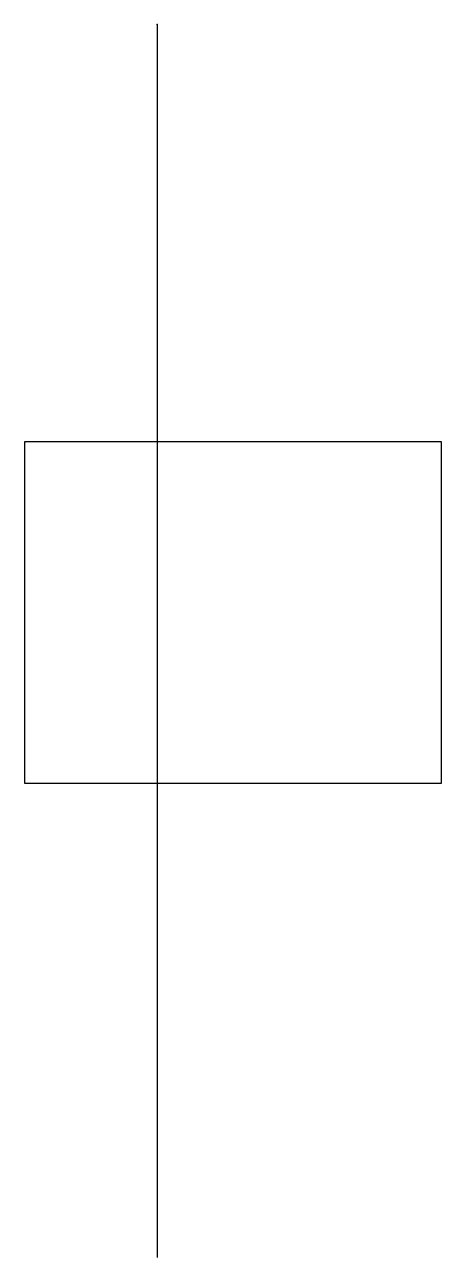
# Model space of a CAD drawing. Header units: millimetres. Extents: x -0.7 to 1.5, y -6.5 to 0.
import ezdxf

# ---------------------------------------------------------------- set-up
doc = ezdxf.new("R2010")
doc.units = ezdxf.units.MM
doc.layers.get('0').update_dxf_attribs({"linetype": 'CONTINUOUS'})

msp = doc.modelspace()

# ---------------------------------------------------------------- linework, layer by layer
msp.add_line((0, 0), (0, -6.5))
msp.add_lwpolyline([(0, -2.2), (-0.7, -2.2), (-0.7, -4), (0, -4), (1.5, -4), (1.5, -2.2)], close=True)
msp.add_point((0, 0))

doc.saveas('drawing.dxf')
